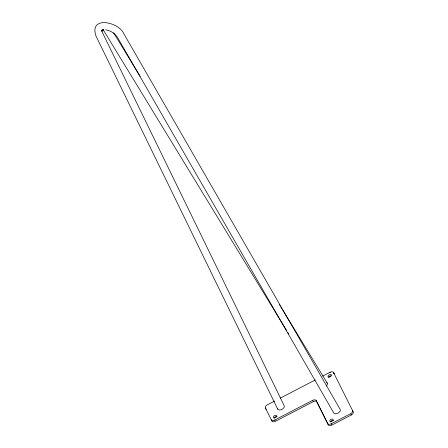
<?xml version="1.0" encoding="UTF-8"?>
<svg xmlns="http://www.w3.org/2000/svg" width="448" height="448" viewBox="0 0 448 448"><rect width="100%" height="100%" fill="white"/><g stroke="black" fill="none" stroke-linecap="round" stroke-linejoin="round"><path stroke-width="0.67" d="M101.959 31.164L102.099 30.022L101.735 31.086L102.194 30.145L103.275 29.674M274.635 401.061L267.249 404.897A3.046 1.837 -28 0 0 265.367 407.943L271.947 421.058A3.046 1.837 -28 0 0 275.47 421.294L313.342 401.615A3.046 1.837 -28 0 1 316.87 401.85L328.334 424.844A3.046 1.837 -28 0 0 331.856 425.079L351.333 414.96A3.046 1.837 -28 0 0 353.22 411.914L333.536 372.518A3.046 1.837 -28 0 0 330.008 372.282L322.627 376.118M280.174 398.182L315.241 379.954M271.264 419.77A3.046 1.837 -28 0 0 274.786 420.006L312.659 400.327A3.046 1.837 -28 0 1 316.182 400.562L316.641 401.419M316.182 400.562L327.65 423.556A3.046 1.837 -28 0 0 331.173 423.791L350.65 413.672A3.046 1.837 -28 0 0 352.537 410.62L352.99 411.482M102.206 29.999L103.914 29.82M105.734 29.848C110.533 30.486 114.884 33.415 117.51 37.453L333.715 412.849A3.662 2.201 -28 0 0 337.943 413.134A3.662 2.201 -28 0 0 340.211 409.478L123.922 33.936C119.034 21.851 89.046 15.355 95.917 35.862L277.693 409.091M113.585 32.771L140.162 76.35M279.244 304.388L279.972 305.581M280.7 306.779L281.792 308.566M282.52 309.764L327.303 383.191M103.219 29.803L286.541 330.394M287.638 332.186L288.73 333.978M333.766 372.949L334.219 373.811A3.046 1.837 -28 0 0 334.029 373.537M330.008 372.282L330.238 372.714M350.879 414.098L351.333 414.96M331.173 423.791L331.632 424.654M327.874 423.987L328.334 424.844M312.889 400.753L313.342 401.615M274.786 420.006L275.246 420.868M265.367 407.943L265.821 408.806M271.488 420.196L271.947 421.058M101.948 30.671L102.486 32.637L284.183 405.714A3.662 2.201 -28 0 1 281.271 409.668A3.662 2.201 -28 0 1 277.564 408.206M326.676 382.564A3.662 2.206 -28 0 1 326.206 386.053M330.478 422.033A1.831 1.103 -28 0 1 331.677 420.627L332.97 420.319A1.831 1.103 -28 0 1 333.497 420.465M328.692 377.468A1.831 1.103 -28 0 1 331.184 375.749M274.092 418.247A1.831 1.103 -28 0 1 275.29 416.836A1.831 1.103 -28 0 1 277.11 416.679M266.05 409.231A3.046 1.837 -28 0 1 265.944 408.912M333.542 373.212A3.046 1.837 -28 0 1 333.726 373.302M102.194 30.145L101.394 30.957L102.189 30.195M331.1 421.596A1.831 1.103 -28 0 0 333.11 419.479A1.831 1.103 -28 0 0 330.249 419.888A1.831 1.103 -28 0 0 331.1 421.596M329.314 377.031A1.831 1.103 -28 0 0 331.318 374.909A1.831 1.103 -28 0 0 328.462 375.323A1.831 1.103 -28 0 0 329.314 377.031M274.714 417.81A1.831 1.103 -28 0 0 276.724 415.688A1.831 1.103 -28 0 0 273.862 416.102A1.831 1.103 -28 0 0 274.714 417.81"/></g></svg>
